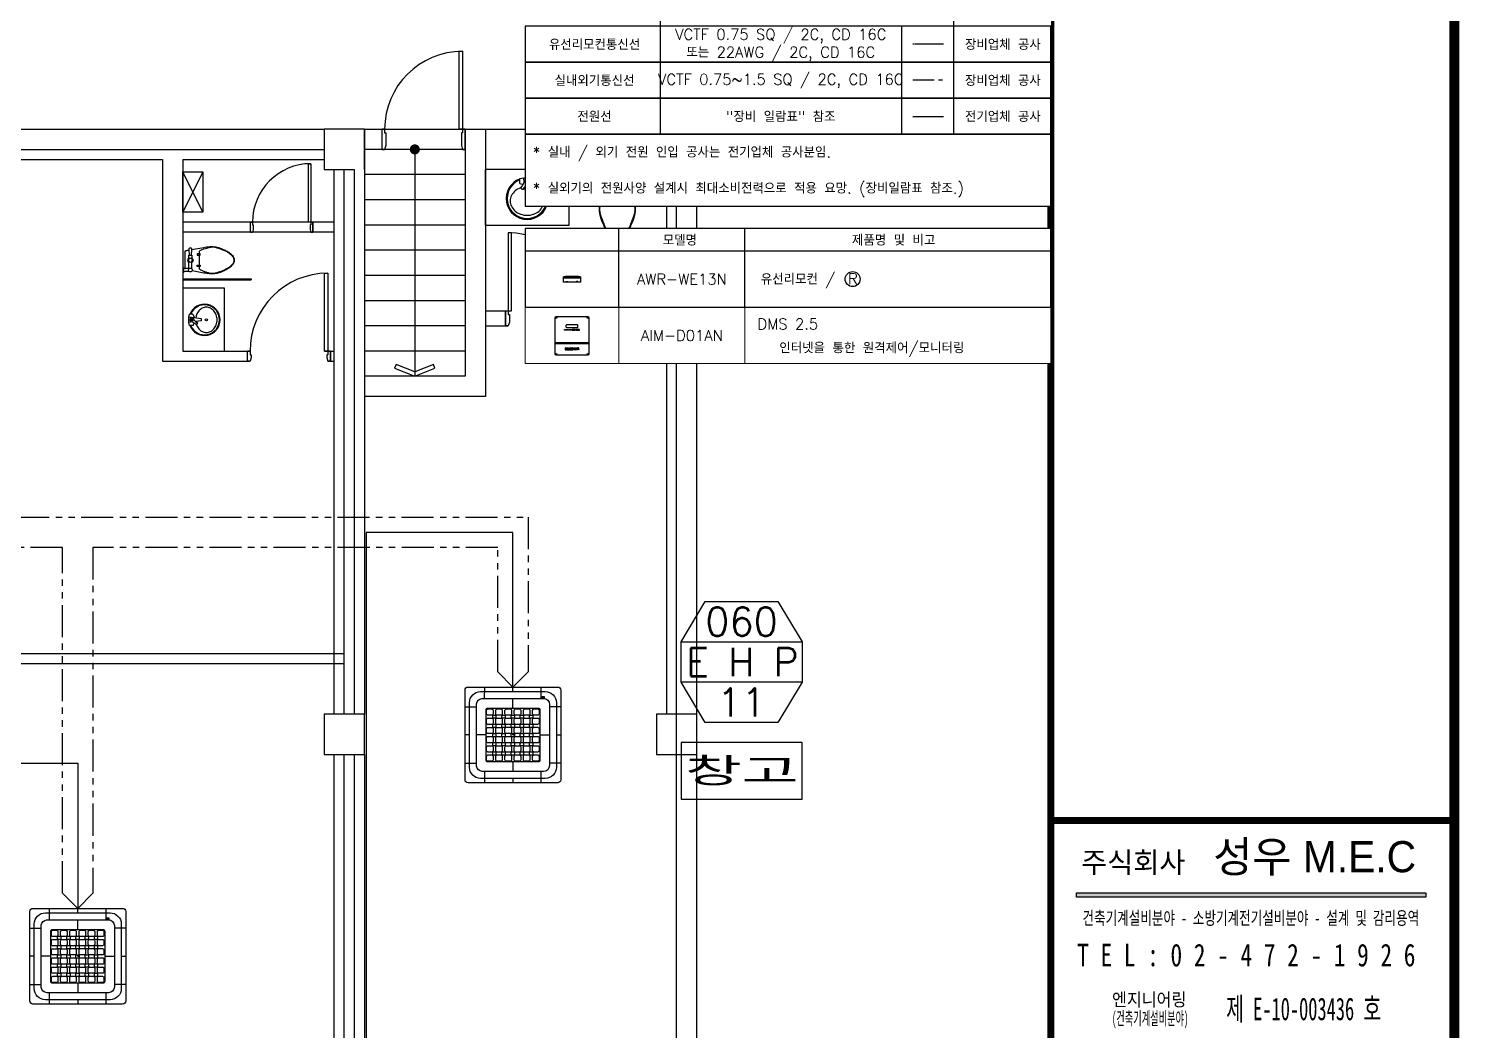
# Model space of a CAD drawing. Header units: millimetres. Extents: x -56261 to 196039, y 9480 to 100001.
# Drawn here: x 96755 to 110939, y 50244 to 60176 of the extents above; entities that cross this region are included whole.
import ezdxf
from ezdxf.enums import TextEntityAlignment as Align
from ezdxf.lldxf.tags import DXFTag

# ---------------------------------------------------------------- set-up
doc = ezdxf.new("R2010")
doc.units = ezdxf.units.MM
doc.set_wipeout_variables(frame=1)
for name, pattern in [('CENTER', [2, 1.25, -0.25, 0.25, -0.25]), ('PHANTOM', [25, 20, -1, 1, -1, 1, -1]), ('PHANTOM2', [31.75, 15.875, -3.175, 3.175, -3.175, 3.175, -3.175])]:
    doc.linetypes.add(name, pattern=pattern)
for name, color, linetype in [('DVM_INDOOR', 7, 'Continuous'), ('DVM_INOUT_MARK', 2, 'Continuous'), ('DVM_INOUT_NAME', 7, 'Continuous'), ('DVM_REPORT', 7, 'Continuous'), ('FORM', 4, 'Continuous'), ('PLAN', 9, 'Continuous'), ('SS-TEXT', 7, 'Continuous'), ('SS-유선리모컨', 171, 'Continuous'), ('SS-전원선', 30, 'CENTER2'), ('SS-제어선', 61, 'PHANTOM'), ('SS-통신선', 181, 'CENTER2')]:
    doc.layers.add(name, color=color, linetype=linetype)
doc.styles.add('DVM_DEFAULT', font='romans.shx', dxfattribs={"bigfont": 'whgtxt.shx'})
doc.styles.add('DVM_REPORT', font='romans.shx', dxfattribs={"bigfont": 'whgtxt.shx'})
doc.styles.add('grc', font='')
doc.styles.add('K', font='HYWULM.TTF')
doc.styles.add('명판', font='')
doc.styles.get('grc').set_extended_font_data('DotumChe')
doc.styles.get('명판').set_extended_font_data('BatangChe')
tags = doc.linetypes.add('CENTER2', pattern=[28.575, 19.05, -3.175, 3.175, -3.175]).pattern_tags.tags
tags[10:11] = [DXFTag(74, 4), DXFTag(75, 0), DXFTag(340, '0'), DXFTag(46, 1.0), DXFTag(50, 0.0), DXFTag(44, 0.0), DXFTag(45, 0.0)]
tags[8:9] = [DXFTag(74, 4), DXFTag(75, 0), DXFTag(340, '0'), DXFTag(46, 1.0), DXFTag(50, 0.0), DXFTag(44, 0.0), DXFTag(45, 0.0)]
tags[6:7] = [DXFTag(74, 4), DXFTag(75, 0), DXFTag(340, '0'), DXFTag(46, 1.0), DXFTag(50, 0.0), DXFTag(44, 0.0), DXFTag(45, 0.0)]
tags[4:5] = [DXFTag(74, 4), DXFTag(75, 0), DXFTag(340, '0'), DXFTag(46, 1.0), DXFTag(50, 0.0), DXFTag(44, 0.0), DXFTag(45, 0.0)]

# ---------------------------------------------------------------- blocks, each defined once
blk = doc.blocks.new('FORM_기계', base_point=(381614, -321275))
blk.add_hatch(color=4).paths.add_polyline_path([(456120, -299264), (456120, -299349), (463052, -299349), (463052, -299264)])
at = {"color": 4}
blk.add_line((456222, -298619), (456222, -298619), dxfattribs=at)
blk.add_lwpolyline([(456120, -299264), (463052, -299264), (463052, -299349), (456120, -299349)], close=True, dxfattribs=at)
at = {"layer": 'FORM', "const_width": 200}
blk.add_lwpolyline([(463614, -319175), (383714, -319175), (383714, -263975), (463614, -263975)], close=True, dxfattribs=at)
at = {"layer": 'FORM', "const_width": 140}
for points in [[(455614, -263975), (455614, -319175)], [(463614, -297828), (455614, -297828)]]:
    blk.add_lwpolyline(points, dxfattribs=at)
at = {"color": 4, "style": 'K'}
for s, height, p in [('주식회사', 412, (457248, -298653)), ('성우 M.E.C', 618, (460845, -298538))]:
    blk.add_text(s, height=height, dxfattribs=at).set_placement(p, align=Align.MIDDLE)
at = {"color": 4, "style": 'grc', "width": 0.7}
blk.add_text('건축기계설비분야 - 소방기계전기설비분야 - 설계 및 감리용역', height=260.93, dxfattribs=at).set_placement((459579, -299758), align=Align.MIDDLE)
at = {"color": 4, "style": '명판'}
for s, height, width, p in [('T E L : 0 2 - 4 7 2 - 1 9 2 6', 447.3, 0.8, (456136, -300495)), ('엔지니어링', 260.9, 0.9, (456827, -301377)), ('(건축기계설비분야)', 260.9, 0.5, (456827, -301750))]:
    blk.add_text(s, height=height, dxfattribs=dict(at, width=width)).set_placement(p, align=Align.MIDDLE_LEFT)
at = {"color": 4, "style": '명판', "width": 0.63}
blk.add_text('제 E-10-003436 호', height=447.3, dxfattribs=at).set_placement((462164, -301563), align=Align.MIDDLE_RIGHT)
blk = doc.blocks.new('x-plan01$0$ARROWX')
at = {"layer": 'PLAN'}
blk.add_lwpolyline([(-0.2, -0.5), (-0.293, -0.463), (-0.108, 0), (-0.293, 0.463), (-0.2, 0.5), (0, 0)], close=True, dxfattribs=at)
blk = doc.blocks.new('2P-T207')
at = {"layer": 'PLAN'}
for p, q in [((150, 20), (110, 20)), ((-65, -50), (-65, -90)), ((-15, -50), (-65, -50)), ((-65, -90), (-15, -90)), ((115, -50), (15, -50)), ((115, -90), (15, -90)), ((110, -55), (110, -1)), ((115, -190), (-115, -190)), ((-85, -160), (-65, -160)), ((-85, -200), (-85, -160)), ((-65, -200), (-85, -200)), ((-65, -160), (-65, -200)), ((85, -160), (65, -160)), ((65, -160), (65, -200)), ((65, -200), (85, -200)), ((85, -200), (85, -160))]:
    blk.add_line(p, q, dxfattribs=at)
for points in [[(95, 30), (100, 20), (110, 20), (110, -1), (106, -1), (98, 0), (87, 0), (0, 0), (-87, 0), (-98, 0), (-106, -1), (-113, -1), (-119, -2), (-123, -3), (-125, -5), (-126, -8), (-127, -11), (-128, -15), (-129, -19), (-130, -25), (-131, -30), (-132, -34), (-133, -39), (-134, -45), (-135, -51), (-136, -56), (-141, -55), (-144, -55), (-147, -55), (-152, -55), (-156, -56), (-160, -58), (-163, -61), (-165, -64), (-166, -67), (-166, -69), (-166, -70), (-166, -71), (-166, -73), (-165, -76), (-163, -79), (-160, -82), (-156, -84), (-152, -85), (-147, -85), (-144, -85), (-141, -84), (-170, -250, 0.022182), (-179, -318, 0.0294), (-180, -370, 0.029565), (-177, -406, 0.035314), (-170, -435, 0.006976), (-166, -447, 0.004694), (-160, -465, 0.019426), (-144, -505, 0.015468), (-120, -555, 0.040875), (-101, -585, 0.036447), (-75, -615, 0.04843), (-50, -635, 0.068612), (-30, -645, 0.037226), (-14, -649, 0.041311), (0, -650, 0.041311), (14, -649, 0.037226), (30, -645, 0.068612), (50, -635, 0.04843), (75, -615, 0.036447), (101, -585, 0.040875), (120, -555, 0.015468), (144, -505, 0.019426), (160, -465, 0.004694), (166, -447, 0.006976), (170, -435, 0.035314), (177, -406, 0.029565), (180, -370, 0.0294), (179, -318, 0.022182), (170, -250), (142, -92, 0.455372), (150, -55), (150, 20), (160, 20), (165, 30)], [(-65, -60), (-136, -56, 1.060552)]]:
    blk.add_lwpolyline(points, format="xyb", dxfattribs=at)
blk.add_lwpolyline([(-141, -84), (-65, -80)], dxfattribs=at)
blk.add_circle((0, -70), 25, dxfattribs=at)
for centre, radius, start, end in [((0, -70), 35, 34.8499, 145.1501), ((0, -70), 35, 214.8499, 325.1501), ((130, -70), 25, 36.8699, 298.9372), ((862, -579), 1064, 161.9714, 164.0546), ((386, -424), 564, 159.444, 161.9714), ((131, -329), 291, 155.9278, 159.444), ((-85, -232), 54.8, 135, 155.9278), ((-115, -202), 12.3, 90, 135), ((115, -193), 3.54, 36.8699, 90), ((-22, -296), 174, 29.5675, 36.8699), ((-283, -444), 475, 26.5651, 29.5675), ((-129, -367), 303, 22.8053, 26.5651), ((-66, -341), 234, 15.9454, 22.8053), ((-417, -441), 599, 11.6565, 15.9454), ((67, -377), 244, 166.4166, 175.6013), ((-65, -367), 111, 175.6013, 189.2401), ((45, -349), 223, 189.2401, 195.9454), ((635, -514), 828, 164.0546, 166.4166), ((520, -213), 717, 195.9454, 199.683), ((-520, -213), 717, 340.317, 344.0546), ((-45, -349), 223, 344.0546, 350.7599), ((-160, -388), 337, 4.3987, 11.6565), ((80, -370), 95.8, 350.7599, 4.3987), ((1628, 183), 1894, 199.683, 201.0375), ((407, -287), 585, 201.0375, 203.4742), ((221, -367), 383, 203.4742, 208.6105), ((115, -425), 262, 208.6105, 214.8227), ((-167, -394), 323, 325.9688, 331.3895), ((-200, -377), 359, 331.3895, 336.5258), ((-407, -287), 585, 336.5258, 338.9625), ((-1628, 183), 1894, 338.9625, 340.317), ((41, -477), 171, 214.8227, 220.6013), ((274, -277), 478, 220.6013, 224.0582), ((72, -472), 198, 224.0582, 230.1944), ((37, -515), 142, 230.1944, 237.425), ((-11, -590), 53.8, 237.425, 255.9638), ((2, -539), 105, 255.9638, 269.1779), ((1, -545), 99.7, 269.1779, 279.4623), ((10, -594), 50.4, 279.4623, 293.9447), ((-7, -557), 90.8, 293.9447, 306.8699), ((-68, -475), 193, 306.8699, 315.7258), ((-261, -288), 462, 315.7258, 319.3987), ((-20, -494), 144, 319.3987, 325.9688)]:
    blk.add_arc(centre, radius, start, end, dxfattribs=at)
blk = doc.blocks.new('CD-plan$0$세면기')
at = {"layer": 'PLAN'}
for p, q in [((9807177, -1170315), (9807155, -1170498)), ((9807207, -1170315), (9807177, -1170315)), ((9807207, -1170315), (9807218, -1170399)), ((9807110, -1170438), (9807165, -1170417)), ((9807110, -1170438), (9807110, -1170488)), ((9807191, -1170424), (9807225, -1170392)), ((9807223, -1170448), (9807245, -1170408)), ((9807223, -1170447), (9807230, -1170498)), ((9807225, -1170392), (9807243, -1170369)), ((9807232, -1170378), (9807238, -1170370)), ((9807274, -1170435), (9807237, -1170422)), ((9807262, -1170383), (9807245, -1170370)), ((9807246, -1170408), (9807264, -1170385)), ((9807257, -1170398), (9807263, -1170390)), ((9807274, -1170435), (9807274, -1170488)), ((9807155, -1170498), (9807110, -1170488)), ((9807230, -1170498), (9807155, -1170498)), ((9807274, -1170488), (9807230, -1170498))]:
    blk.add_line(p, q, dxfattribs=at)
for centre, radius in [((9807192, -1170242), 15), ((9807192, -1170455), 20), ((9807192, -1170455), 8)]:
    blk.add_circle(centre, radius, dxfattribs=at)
for centre, radius, start, end in [((9807192, -1170269), 230, 290.9598, 249.0402), ((9807192, -1170269), 220, 291.9609, 248.0391), ((9807166, -1170254), 162, 130.3466, 154.0053), ((9807182, -1170273), 187, 109.3849, 130.3466), ((9807192, -1170302), 218, 90, 109.3849), ((9807192, -1170302), 218, 70.6151, 90), ((9807203, -1170273), 187, 49.6534, 70.6151), ((9807219, -1170254), 162, 25.9947, 49.6534), ((9807141, -1170242), 135, 154.0053, 180), ((9807141, -1170242), 135, 180, 205.9947), ((9807166, -1170230), 162, 205.9947, 229.6534), ((9807219, -1170230), 162, 310.3466, 334.0053), ((9807243, -1170242), 135, 0, 25.9947), ((9807243, -1170242), 135, 334.0053, 0), ((9807182, -1170211), 187, 229.6534, 250.6151), ((9807192, -1170181), 218, 250.6151, 263.3692), ((9807192, -1170455), 30, 96.8691, 7.1181), ((9807188, -1170420), 5, 276.8691, 313.6346), ((9807227, -1170451), 5, 150.3527, 187.1181), ((9807221, -1170389), 5, 313.6346, 321.9936), ((9807236, -1170381), 5, 141.9936, 208.4155), ((9807242, -1170374), 5, 51.9936, 141.9936), ((9807250, -1170411), 5, 141.9936, 150.3527), ((9807253, -1170395), 5, 255.5718, 321.9936), ((9807259, -1170387), 5, 321.9936, 51.9936), ((9807203, -1170211), 187, 289.3849, 310.3466)]:
    blk.add_arc(centre, radius, start, end, dxfattribs=at)
blk = doc.blocks.new('ID_C_G4_T')
at = {"layer": 'DVM_INDOOR', "color": 0}
for p, q in [((-280, 475), (-280, 363)), ((0, 431), (0, 475)), ((280, 475), (280, 362)), ((0, 268), (0, 362)), ((-475, 280), (-362, 280)), ((475, 280), (362, 280)), ((-267, 0), (-363, 0)), ((-431, 0), (-473, 0)), ((267, 0), (362, 0)), ((431, 0), (475, 0)), ((-475, -280), (-362, -280)), ((0, -267), (0, -362)), ((475, -280), (362, -280)), ((-280, -362), (-280, -475)), ((281, -362), (280, -475)), ((0, -431), (0, -475))]:
    blk.add_line(p, q, dxfattribs=at)
for points in [[(-445, 475), (445, 475, -0.414214), (475, 445), (475, -445, -0.414214), (445, -475), (-445, -475, -0.414214), (-475, -445), (-475, 445, -0.414214)], [(-321, 431), (321, 431, -0.414214), (431, 321), (431, -321, -0.414214), (321, -431), (-321, -431, -0.414214), (-431, -321), (-431, 321, -0.414214)], [(-304, 363), (304, 362, -0.356312), (362, 308), (362, -310, -0.324549), (309, -362), (-304, -362, -0.384731), (-363, -304), (-363, 304, -0.377296)], [(-267, 249, -0.414214), (-249, 267), (249, 267, -0.414214), (267, 249), (267, -249, -0.414214), (249, -267), (-249, -267, -0.414214), (-267, -249)], [(-259, 247, -0.414214), (-246, 260), (-208, 260, -0.414214), (-195, 247), (-195, 211, -0.414214), (-208, 198), (-246, 198, -0.414214), (-259, 211)], [(-259, 156, -0.414214), (-246, 169), (-208, 169, -0.414214), (-195, 156), (-195, 119, -0.414214), (-208, 107), (-246, 107, -0.414214), (-259, 119)], [(-197, 194, -0.414214), (-191, 200), (-170, 200, -0.414214), (-165, 194), (-165, 173, -0.414214), (-170, 167), (-191, 167, -0.414214), (-197, 173)], [(-168, 247, -0.414214), (-155, 260), (-117, 260, -0.414214), (-104, 247), (-104, 211, -0.414214), (-117, 198), (-155, 198, -0.414214), (-168, 211)], [(-168, 156, -0.414214), (-155, 169), (-117, 169, -0.414214), (-104, 156), (-104, 119, -0.414214), (-117, 107), (-155, 107, -0.414214), (-168, 119)], [(-106, 194, -0.414214), (-100, 200), (-79, 200, -0.414214), (-73, 194), (-73, 173, -0.414214), (-79, 167), (-100, 167, -0.414214), (-106, 173)], [(-77, 248, -0.414214), (-64, 260), (-25, 260, -0.414214), (-13, 248), (-13, 211, -0.414214), (-25, 198), (-64, 198, -0.414214), (-77, 211)], [(-77, 156, -0.414214), (-64, 169), (-25, 169, -0.414214), (-13, 156), (-13, 120, -0.414214), (-25, 107), (-64, 107, -0.414214), (-77, 120)], [(-15, 194, -0.414214), (-9, 200), (12, 200, -0.414214), (18, 194), (18, 173, -0.414214), (12, 167), (-9, 167, -0.414214), (-15, 173)], [(15, 248, -0.414214), (27, 260), (66, 260, -0.414214), (79, 248), (79, 211, -0.414214), (66, 198), (27, 198, -0.414214), (15, 211)], [(15, 156, -0.414214), (27, 169), (66, 169, -0.414214), (79, 156), (79, 120, -0.414214), (66, 107), (27, 107, -0.414214), (15, 120)], [(77, 194, -0.414214), (82, 200), (103, 200, -0.414214), (109, 194), (109, 173, -0.414214), (103, 167), (82, 167, -0.414214), (77, 173)], [(106, 248, -0.414214), (119, 261), (157, 261, -0.414214), (170, 248), (170, 211, -0.414214), (157, 198), (119, 198, -0.414214), (106, 211)], [(106, 157, -0.414214), (119, 169), (157, 169, -0.414214), (170, 157), (170, 120, -0.414214), (157, 107), (119, 107, -0.414214), (106, 120)], [(168, 194, -0.414214), (174, 200), (195, 200, -0.414214), (200, 194), (200, 173, -0.414214), (195, 167), (174, 167, -0.414214), (168, 173)], [(197, 248, -0.414214), (210, 261), (248, 261, -0.414214), (261, 248), (261, 211, -0.414214), (248, 198), (210, 198, -0.414214), (197, 211)], [(197, 157, -0.414214), (210, 169), (248, 169, -0.414214), (261, 157), (261, 120, -0.414214), (248, 107), (210, 107, -0.414214), (197, 120)], [(-259, 65, -0.414214), (-246, 78), (-208, 78, -0.414214), (-195, 65), (-195, 28, -0.414214), (-208, 15), (-246, 15, -0.414214), (-259, 28)], [(-197, 103, -0.414214), (-191, 108), (-170, 108, -0.414214), (-165, 103), (-165, 82, -0.414214), (-170, 76), (-191, 76, -0.414214), (-197, 82)], [(-197, 11, -0.414214), (-191, 17), (-170, 17, -0.414214), (-165, 11), (-165, -10, -0.414214), (-170, -15), (-191, -15, -0.414214), (-197, -10)], [(-168, 65, -0.414214), (-155, 78), (-117, 78, -0.414214), (-104, 65), (-104, 28, -0.414214), (-117, 15), (-155, 15, -0.414214), (-168, 28)], [(-106, 103, -0.414214), (-100, 108), (-79, 108, -0.414214), (-73, 103), (-73, 82, -0.414214), (-79, 76), (-100, 76, -0.414214), (-106, 82)], [(-106, 11, -0.414214), (-100, 17), (-79, 17, -0.414214), (-73, 11), (-73, -10, -0.414214), (-79, -15), (-100, -15, -0.414214), (-106, -10)], [(-77, 65, -0.414214), (-64, 78), (-25, 78, -0.414214), (-13, 65), (-13, 28, -0.414214), (-25, 15), (-64, 15, -0.414214), (-77, 28)], [(-15, 103, -0.414214), (-9, 108), (12, 108, -0.414214), (18, 103), (18, 82, -0.414214), (12, 76), (-9, 76, -0.414214), (-15, 82)], [(-15, 11, -0.414214), (-9, 17), (12, 17, -0.414214), (18, 11), (18, -10, -0.414214), (12, -15), (-9, -15, -0.414214), (-15, -10)], [(15, 65, -0.414214), (27, 78), (66, 78, -0.414214), (79, 65), (79, 28, -0.414214), (66, 15), (27, 15, -0.414214), (15, 28)], [(77, 103, -0.414214), (82, 108), (103, 108, -0.414214), (109, 103), (109, 82, -0.414214), (103, 76), (82, 76, -0.414214), (77, 82)], [(77, 11, -0.414214), (82, 17), (103, 17, -0.414214), (109, 11), (109, -10, -0.414214), (103, -15), (82, -15, -0.414214), (77, -10)], [(106, 65, -0.414214), (119, 78), (157, 78, -0.414214), (170, 65), (170, 28, -0.414214), (157, 16), (119, 16, -0.414214), (106, 28)], [(168, 103, -0.414214), (174, 108), (195, 108, -0.414214), (200, 103), (200, 82, -0.414214), (195, 76), (174, 76, -0.414214), (168, 82)], [(168, 11, -0.414214), (174, 17), (195, 17, -0.414214), (200, 11), (200, -10, -0.414214), (195, -15), (174, -15, -0.414214), (168, -10)], [(197, 65, -0.414214), (210, 78), (248, 78, -0.414214), (261, 65), (261, 28, -0.414214), (248, 16), (210, 16, -0.414214), (197, 28)], [(-259, -26, -0.414214), (-246, -13), (-208, -13, -0.414214), (-195, -26), (-195, -63, -0.414214), (-208, -76), (-246, -76, -0.414214), (-259, -63)], [(-259, -117, -0.414214), (-246, -105), (-208, -105, -0.414214), (-195, -117), (-195, -154, -0.414214), (-208, -167), (-246, -167, -0.414214), (-259, -154)], [(-197, -80, -0.414214), (-191, -74), (-170, -74, -0.414214), (-165, -80), (-165, -101, -0.414214), (-170, -107), (-191, -107, -0.414214), (-197, -101)], [(-168, -26, -0.414214), (-155, -13), (-117, -13, -0.414214), (-104, -26), (-104, -63, -0.414214), (-117, -76), (-155, -76, -0.414214), (-168, -63)], [(-168, -117, -0.414214), (-155, -105), (-117, -105, -0.414214), (-104, -117), (-104, -154, -0.414214), (-117, -167), (-155, -167, -0.414214), (-168, -154)], [(-106, -80, -0.414214), (-100, -74), (-79, -74, -0.414214), (-73, -80), (-73, -101, -0.414214), (-79, -106), (-100, -106, -0.414214), (-106, -101)], [(-77, -26, -0.414214), (-64, -13), (-25, -13, -0.414214), (-13, -26), (-13, -63, -0.414214), (-25, -76), (-64, -76, -0.414214), (-77, -63)], [(-77, -117, -0.414214), (-64, -105), (-25, -105, -0.414214), (-13, -117), (-13, -154, -0.414214), (-25, -167), (-64, -167, -0.414214), (-77, -154)], [(-15, -80, -0.414214), (-9, -74), (12, -74, -0.414214), (18, -80), (18, -101, -0.414214), (12, -107), (-9, -107, -0.414214), (-15, -101)], [(15, -26, -0.414214), (27, -13), (66, -13, -0.414214), (79, -26), (79, -63, -0.414214), (66, -76), (27, -76, -0.414214), (15, -63)], [(15, -117, -0.414214), (27, -105), (66, -105, -0.414214), (79, -117), (79, -154, -0.414214), (66, -167), (27, -167, -0.414214), (15, -154)], [(77, -80, -0.414214), (82, -74), (103, -74, -0.414214), (109, -80), (109, -101, -0.414214), (103, -107), (82, -107, -0.414214), (77, -101)], [(106, -26, -0.414214), (119, -13), (157, -13, -0.414214), (170, -26), (170, -63, -0.414214), (157, -75), (119, -75, -0.414214), (106, -63)], [(106, -117, -0.414214), (119, -104), (157, -104, -0.414214), (170, -117), (170, -154, -0.414214), (157, -167), (119, -167, -0.414214), (106, -154)], [(168, -80, -0.414214), (174, -74), (195, -74, -0.414214), (200, -80), (200, -101, -0.414214), (195, -106), (174, -106, -0.414214), (168, -101)], [(197, -26, -0.414214), (210, -13), (248, -13, -0.414214), (261, -26), (261, -63, -0.414214), (248, -75), (210, -75, -0.414214), (197, -63)], [(197, -117, -0.414214), (210, -104), (248, -104, -0.414214), (261, -117), (261, -154, -0.414214), (248, -167), (210, -167, -0.414214), (197, -154)], [(-259, -208, -0.414214), (-246, -196), (-208, -196, -0.414214), (-195, -208), (-195, -245, -0.414214), (-208, -258), (-246, -258, -0.414214), (-259, -245)], [(-197, -171, -0.414214), (-191, -165), (-170, -165, -0.414214), (-165, -171), (-165, -192, -0.414214), (-170, -198), (-191, -198, -0.414214), (-197, -192)], [(-168, -208, -0.414214), (-155, -196), (-117, -196, -0.414214), (-104, -208), (-104, -245, -0.414214), (-117, -258), (-155, -258, -0.414214), (-168, -245)], [(-106, -171, -0.414214), (-100, -165), (-79, -165, -0.414214), (-73, -171), (-73, -192, -0.414214), (-79, -198), (-100, -198, -0.414214), (-106, -192)], [(-77, -208, -0.414214), (-64, -196), (-25, -196, -0.414214), (-13, -208), (-13, -245, -0.414214), (-25, -258), (-64, -258, -0.414214), (-77, -245)], [(-15, -171, -0.414214), (-9, -165), (12, -165, -0.414214), (18, -171), (18, -192, -0.414214), (12, -198), (-9, -198, -0.414214), (-15, -192)], [(15, -208, -0.414214), (27, -196), (66, -196, -0.414214), (79, -208), (79, -245, -0.414214), (66, -258), (27, -258, -0.414214), (15, -245)], [(77, -171, -0.414214), (82, -165), (103, -165, -0.414214), (109, -171), (109, -192, -0.414214), (103, -198), (82, -198, -0.414214), (77, -192)], [(106, -208, -0.414214), (119, -195), (157, -195, -0.414214), (170, -208), (170, -245, -0.414214), (157, -258), (119, -258, -0.414214), (106, -245)], [(168, -171, -0.414214), (174, -165), (195, -165, -0.414214), (200, -171), (200, -192, -0.414214), (195, -198), (174, -198, -0.414214), (168, -192)], [(197, -208, -0.414214), (210, -195), (248, -195, -0.414214), (261, -208), (261, -245, -0.414214), (248, -258), (210, -258, -0.414214), (197, -245)], [(-308, -366, -0.414214), (-307, -365), (-289, -365, -0.414214), (-288, -366), (-288, -380, -0.414214), (-289, -381), (-307, -381, -0.414214), (-308, -380)]]:
    blk.add_lwpolyline(points, format="xyb", close=True, dxfattribs=at)
at = {"layer": 'DVM_INDOOR', "color": 252}
for points in [[(0, 0), (-15, 0)], [(0, 0), (0, -15)]]:
    blk.add_lwpolyline(points, dxfattribs=at)
blk = doc.blocks.new('INOUT_MARK')
at = {"layer": 'DVM_INOUT_MARK', "color": 0}
for p, q in [((-600, 1560), (600, 1560)), ((600, 1160), (-600, 1160))]:
    blk.add_line(p, q, dxfattribs=at)
blk.add_lwpolyline([(-360, 1960), (360, 1960), (600, 1560), (600, 1160), (360, 760), (-360, 760), (-600, 1160), (-600, 1560), (-360, 1960)], dxfattribs=at)
at = {"layer": 'DVM_INOUT_NAME'}
blk.add_lwpolyline([(-600, 0), (600, 0), (600, 560), (-600, 560)], close=True, dxfattribs=at)
at = {"layer": 'DVM_INOUT_MARK', "color": 0, "style": 'DVM_DEFAULT'}
for tag, p in [('CAP', (0, 1760)), ('NO', (0, 960))]:
    blk.add_attdef(tag, text='', height=280, dxfattribs=at).set_placement(p, align=Align.MIDDLE_CENTER)
for tag, width, p, p2 in [('MNAME', 0.53094, (-549, 1220), (563, 1220)), ('QTY', 0.517418, (710, 1220), (1089, 1220))]:
    blk.add_attdef(tag, text='', height=280, dxfattribs=dict(at, width=width)).set_placement(p, p2, align=Align.FIT)
at = {"layer": 'DVM_INOUT_NAME', "style": 'DVM_DEFAULT', "width": 1.097081}
blk.add_attdef('INAME', text='', height=280, dxfattribs=at).set_placement((-562, 134), (564, 134), align=Align.FIT)
blk = doc.blocks.new('유선리모컨-윗면도')
at = {"layer": 'SS-유선리모컨'}
for p, q in [((-152, 0), (-152, -92)), ((152, 0), (-152, 0)), ((-103, 0), (-103, -8)), ((-76, 0), (-76, -8)), ((76, 0), (76, -8)), ((103, 0), (103, -8)), ((152, 0), (152, -92)), ((152, -70), (-152, -70)), ((-116, -82), (-152, -82)), ((-144, -92), (-144, -82)), ((-116, -92), (-144, -92)), ((-97, -90), (-123, -90)), ((-116, -82), (-116, -95)), ((0, -85), (-116, -85)), ((-116, -87), (-105, -87)), ((-116, -93), (-105, -93)), ((116, -95), (-116, -95)), ((-105, -87), (-105, -93)), ((-105, -88), (-105, -93)), ((-101, -9), (-89, -9)), ((-89, -9), (-77, -9)), ((0, -85), (116, -85)), ((89, -9), (77, -9)), ((101, -9), (89, -9)), ((97, -90), (123, -90)), ((105, -87), (105, -93)), ((116, -87), (105, -87)), ((116, -93), (105, -93)), ((116, -82), (152, -82)), ((116, -82), (116, -95)), ((116, -92), (144, -92)), ((144, -92), (144, -82))]:
    blk.add_line(p, q, dxfattribs=at)
for centre, radius, start, end in [((-148, -92), 3, 180, 239.7113), ((-132, -64), 36, 239.7113, 262.5886), ((0, 1996), 2096, 266.2731, 270), ((0, 1996), 2100, 266.2731, 270), ((-101, -8), 1.5, 180, 270), ((-77, -8), 1.5, 270, 0), ((0, 1996), 2096, 270, 273.7269), ((0, 1996), 2100, 270, 273.7269), ((77, -8), 1.5, 180, 270), ((101, -8), 1.5, 270, 0), ((132, -64), 36, 277.4114, 300.2887), ((148, -92), 3, 300.2887, 0)]:
    blk.add_arc(centre, radius, start, end, dxfattribs=at)
blk = doc.blocks.new('A$C208730F6')
at = {"layer": 'SS-TEXT', "color": 5, "linetype": 'Continuous'}
for p, q in [((472, 296), (498, 296)), ((472, 296), (472, 285)), ((473, 335), (473, 327)), ((485, 310), (510, 295)), ((498, 296), (498, 289)), ((530, 309), (502, 324)), ((514, 331), (514, 323)), ((514, 323), (538, 323)), ((538, 335), (538, 323)), ((540, 293), (540, 285)), ((575, 358), (558, 262)), ((558, 262), (585, 262)), ((575, 358), (617, 358)), ((594, 335), (585, 262)), ((594, 335), (597, 335)), ((597, 335), (606, 262)), ((606, 262), (633, 262)), ((617, 358), (633, 262)), ((650, 358), (692, 358)), ((650, 358), (650, 262)), ((650, 262), (675, 262)), ((675, 333), (677, 333)), ((675, 333), (675, 262)), ((689, 262), (677, 333)), ((689, 262), (715, 262)), ((701, 306), (692, 358)), ((701, 306), (703, 306)), ((712, 358), (703, 306)), ((712, 358), (754, 358)), ((715, 262), (727, 333)), ((727, 333), (729, 333)), ((729, 333), (729, 262)), ((729, 262), (754, 262)), ((754, 358), (754, 262)), ((774, 296), (801, 296)), ((774, 296), (774, 285)), ((776, 335), (776, 327)), ((787, 310), (812, 295)), ((801, 296), (801, 289)), ((832, 309), (805, 324)), ((816, 331), (816, 323)), ((816, 323), (841, 323)), ((841, 335), (841, 323)), ((843, 293), (843, 285)), ((865, 358), (892, 358)), ((865, 358), (865, 289)), ((892, 358), (892, 289)), ((907, 358), (934, 358)), ((907, 358), (907, 289)), ((934, 358), (934, 289)), ((958, 358), (990, 358)), ((958, 358), (958, 262)), ((958, 262), (982, 262)), ((982, 321), (983, 321)), ((982, 321), (982, 262)), ((1006, 262), (983, 321)), ((990, 358), (1013, 298)), ((1038, 262), (1006, 262)), ((1013, 298), (1014, 298)), ((1014, 358), (1038, 358)), ((1014, 358), (1014, 298)), ((1038, 358), (1038, 262)), ((1061, 332), (1061, 288)), ((1087, 332), (1087, 288)), ((1093, 312), (1126, 312)), ((1093, 312), (1093, 298)), ((1093, 298), (1100, 298)), ((1100, 332), (1100, 325)), ((1100, 325), (1126, 325)), ((1100, 298), (1100, 288)), ((1126, 332), (1126, 325)), ((1126, 312), (1126, 288))]:
    blk.add_line(p, q, dxfattribs=at)
at = {"layer": 'SS-TEXT', "color": 5}
blk.add_line((1094, 262), (1093, 262), dxfattribs=at)
at = {"layer": 'SS-TEXT'}
for points in [[(70, 1845), (1529, 1845, -0.414214), (1599, 1775), (1599, 70, -0.414214), (1529, 0), (70, 0, -0.414214), (0, 70), (0, 1775, -0.414214)], [(560, 1459), (1038, 1459, -0.414214), (1068, 1429), (1068, 1336, -0.414214), (1038, 1306), (560, 1306, -0.414214), (530, 1336), (530, 1429, -0.414214)], [(586, 1190), (449, 1190, -0.414214), (439, 1200), (439, 1222, -0.414214), (449, 1232), (586, 1232, -0.414214), (596, 1222), (596, 1200, -0.414214)], [(774, 1190), (637, 1190, -0.414214), (627, 1200), (627, 1222, -0.414214), (637, 1232), (774, 1232, -0.414214), (784, 1222), (784, 1200, -0.414214)], [(825, 1190), (962, 1190, 0.414214), (972, 1200), (972, 1222, 0.414214), (962, 1232), (825, 1232, 0.414214), (815, 1222), (815, 1200, 0.414214)], [(1013, 1190), (1150, 1190, 0.414214), (1160, 1200), (1160, 1222, 0.414214), (1150, 1232), (1013, 1232, 0.414214), (1003, 1222), (1003, 1200, 0.414214)]]:
    blk.add_lwpolyline(points, format="xyb", close=True, dxfattribs=at)
for points in [[(40, 1790), (69, 1790)], [(55, 1776), (55, 1805)], [(1559, 1790), (1529, 1790)], [(1544, 1776), (1544, 1805)], [(0, 613), (1599, 613)], [(0, 563), (1599, 563)], [(40, 55), (69, 55)], [(55, 69), (55, 40)], [(1559, 55), (1529, 55)], [(1544, 69), (1544, 40)]]:
    blk.add_lwpolyline(points, dxfattribs=at)
for centre, radius in [((55, 1790), 29.7), ((55, 1790), 19.7), ((1544, 1790), 29.7), ((1544, 1790), 19.7), ((55, 55), 29.7), ((55, 55), 19.7), ((1544, 55), 29.7), ((1544, 55), 19.7)]:
    blk.add_circle(centre, radius, dxfattribs=at)
at = {"layer": 'SS-TEXT', "color": 5, "linetype": 'Continuous'}
for centre, radius, start, end in [((506, 331), 7.65, 0, 241.4517), ((506, 289), 7.65, 180, 60.3802), ((808, 331), 7.65, 0, 241.4517), ((808, 289), 7.65, 180, 60.3802), ((899, 289), 7.65, 180, 0), ((1093, 332), 6.69, 0, 180), ((1093, 288), 6.69, 180, 0)]:
    blk.add_arc(centre, radius, start, end, dxfattribs=at)
for centre, major_axis, ratio, start_param, end_param in [((506, 285), (34.4, 0), 0.666667, 3.141593, 6.283185), ((506, 327), (32.5, 0), 0.705882, 3.141593, 3.999165), ((506, 335), (32.5, 0), 0.705882, 0, 1.669355), ((506, 293), (-34.4, 0), 0.666667, 3.141593, 3.953944), ((808, 285), (34.4, 0), 0.666667, 3.141593, 6.283185), ((808, 335), (-32.5, 0), 0.705882, 3.141593, 6.283185), ((808, 327), (32.5, 0), 0.705882, 3.141593, 3.999165), ((808, 293), (-34.4, 0), 0.666667, 3.141593, 3.953944), ((899, 289), (34.4, 0), 0.777778, 3.141593, 6.283185), ((1093, 332), (-32.5, 0), 0.794118, 3.141593, 6.283185), ((1093, 288), (32.5, 0), 0.794118, 3.141593, 4.694878), ((1093, 288), (-32.5, 0), 0.794118, 2.381629, 3.141593)]:
    blk.add_ellipse(centre, major_axis=major_axis, ratio=ratio, start_param=start_param, end_param=end_param, dxfattribs=at)
at = {"layer": 'SS-TEXT', "color": 5, "linetype": 'Continuous', "extrusion": (0, 0, -1)}
for centre, ratio, start_param, end_param in [((506, 335), 0.705882, 0, 1.669355), ((1093, 288), 0.794118, 3.141593, 4.694878)]:
    blk.add_ellipse(centre, major_axis=(-32.5, 0), ratio=ratio, start_param=start_param, end_param=end_param, dxfattribs=at)
blk = doc.blocks.new('A$Cd3c4cba3')
at = {"linetype": 'Continuous'}
blk.add_wipeout([(0, -466), (0, -7216), (11816, -7216), (11816, -466)], dxfattribs=at).dxf.layer = 'SS-TEXT'
blk.add_wipeout([(0, -7716), (0, -10756), (11816, -10756), (11816, -7716)]).dxf.layer = 'SS-TEXT'
at = {"layer": 'SS-TEXT'}
for p, q in [((3033, -1276), (3033, -5596)), ((9626, -1276), (9626, -5596)), ((9626, -1276), (9626, -5596)), ((8456, -3166), (8456, -5596)), ((0, -5596), (11816, -5596))]:
    blk.add_line(p, q, dxfattribs=at)
at = {"layer": 'SS-TEXT', "linetype": 'Continuous'}
for p, q in [((2104, -9489), (2104, -7716)), ((4939, -9489), (4939, -7716)), ((0, -8222), (11816, -8222))]:
    blk.add_line(p, q, dxfattribs=at)
at = {"layer": 'SS-TEXT', "ltscale": 12}
blk.add_line((0, -9489), (11816, -9489), dxfattribs=at)
at = {"layer": 'SS-TEXT', "lineweight": 9}
for p, q in [((2104, -10756), (2104, -9489)), ((4939, -10756), (4939, -9489))]:
    blk.add_line(p, q, dxfattribs=at)
at = {"layer": 'SS-TEXT'}
for points in [[(11816, -3166), (0, -3166), (0, -3976), (11816, -3976)], [(11816, -3976), (0, -3976), (0, -4786), (11816, -4786)], [(11816, -4786), (0, -4786), (0, -5596), (11816, -5596)], [(11816, -5596), (0, -5596), (0, -7216), (11816, -7216)], [(11816, -5596), (0, -5596), (0, -5596), (11816, -5596)]]:
    blk.add_lwpolyline(points, close=True, dxfattribs=at)
at = {"layer": 'SS-TEXT', "linetype": 'Continuous'}
blk.add_lwpolyline([(11816, -7716), (0, -7716), (0, -9489), (11816, -9489)], close=True, dxfattribs=at)
at = {"layer": 'SS-TEXT', "lineweight": 9}
for points in [[(0, -9489), (0, -10756), (11816, -10756), (11816, -9489)], [(11816, -9489), (0, -9489), (0, -10756), (11816, -10756), (11816, -9489)]]:
    blk.add_lwpolyline(points, dxfattribs=at)
at = {"layer": 'SS-TEXT', "linetype": 'Continuous'}
blk.add_circle((7360, -8856), 168, dxfattribs=at)
at = {"layer": 'SS-유선리모컨', "linetype": 'CENTER', "ltscale": 30}
blk.add_line((8717, -3563), (9400, -3563), dxfattribs=at)
at = {"layer": 'SS-전원선', "ltscale": 30}
blk.add_line((8717, -5199), (9400, -5199), dxfattribs=at)
at = {"layer": 'SS-제어선', "linetype": 'PHANTOM2', "ltscale": 30}
blk.add_line((8717, -4378), (9400, -4378), dxfattribs=at)
at = {"layer": 'SS-TEXT', "xscale": 0.4734249370960417, "yscale": 0.4734249370960417, "zscale": 0.4734249370960417}
blk.add_blockref('A$C208730F6', (673, -10569), dxfattribs=at)
at = {"layer": 'SS-유선리모컨', "xscale": -1.280482179733181, "yscale": 1.280482179733181, "zscale": 1.280482180734916, "rotation": 180}
blk.add_blockref('유선리모컨-윗면도', (1052, -8922), dxfattribs=at)
at = {"layer": 'SS-TEXT', "style": 'DVM_REPORT'}
for s, height, p in [('VCTF 0.75 SQ / 2C, CD 16C', 242.42, (5745, -3371)), ('유선리모컨통신선', 242.4, (1558, -3571)), ('장비업체 공사', 242.4, (10738, -3571)), ('또는 22AWG / 2C, CD 16C', 242.42, (5745, -3771)), ('실내외기통신선', 242.4, (1558, -4381)), ('VCTF 0.75~1.5 SQ / 2C, CD 16C', 242.42, (5745, -4381)), ('장비업체 공사', 242.4, (10738, -4381)), ('전원선', 242.4, (1558, -5191)), ('"장비 일람표" 참조', 242.42, (5745, -5191)), ('전기업체 공사', 242.4, (10738, -5191))]:
    blk.add_text(s, height=height, dxfattribs=at).set_placement(p, align=Align.MIDDLE)
for s, p in [('* 실내 / 외기 전원 인입 공사는 전기업체 공사분임.', (173, -6001)), ('* 실외기의 전원사양 설계시 최대소비전력으로 적용 요망. (장비일람표 참조.)', (173, -6811))]:
    blk.add_text(s, height=242.42, dxfattribs=at).set_placement(p, align=Align.MIDDLE_LEFT)
at = {"layer": 'SS-TEXT', "linetype": 'Continuous', "style": 'DVM_DEFAULT'}
for s, p in [('모델명', (3091, -8102)), ('제품명 및 비고', (7345, -8102))]:
    blk.add_text(s, height=243, dxfattribs=at).set_placement(p)
for s, p in [('AWR-WE13N', (3521, -8856)), ('유선리모컨 /', (6135, -8856)), ('DMS 2.5', (5903, -9865)), ('AIM-D01AN', (3521, -10123)), ('인터넷을 통한 원격제어/모니터링', (7792, -10401))]:
    blk.add_text(s, height=243, dxfattribs=at).set_placement(p, align=Align.MIDDLE_CENTER)
blk.add_text('R', height=243, dxfattribs=at).set_placement((7368, -8972), align=Align.CENTER)

msp = doc.modelspace()

# ---------------------------------------------------------------- linework, layer by layer
at = {"layer": 'PLAN'}
for p, q in [((95983.4, 59178.8), (99683.4, 59178.8)), ((100083.4, 59178.8), (100083.4, 53378.8)), ((100083.4, 59178.8), (102978.8, 59178.8)), ((100284.7, 59178.8), (100258.4, 59178.8)), ((101083.4, 59178.8), (101023.4, 59178.8)), ((101083.4, 59178.8), (101083.4, 56728.8)), ((101083.4, 59178.8), (101083.4, 58978.8)), ((101283.4, 59178.8), (101283.4, 56528.8)), ((103378.8, 47978.8), (103378.8, 59178.8)), ((95983.4, 58978.8), (99683.4, 58978.8)), ((95983.4, 58878.8), (98083.4, 58878.8)), ((98083.4, 58878.8), (98083.4, 56878.8)), ((98283.4, 58878.8), (99683.4, 58878.8)), ((98283.4, 58878.8), (98283.4, 56978.8)), ((101083.4, 58978.8), (100083.4, 58978.8)), ((100258.4, 58978.8), (100284.7, 58978.8)), ((101057.2, 58978.8), (101083.4, 58978.8)), ((101057.2, 58978.8), (101083.4, 58978.8)), ((101083.4, 58978.8), (101057.2, 58978.8)), ((102878.8, 58678.8), (102878.8, 58978.8)), ((102978.8, 58978.8), (102878.8, 58978.8)), ((98483.4, 58756.7), (98283.4, 58356.7)), ((98483.4, 58356.7), (98283.4, 58756.7)), ((99783.4, 53378.8), (99783.4, 58778.8)), ((99883.4, 53378.8), (99883.4, 58778.8)), ((99983.4, 58778.8), (99983.4, 53378.8)), ((101083.4, 58728.8), (100083.4, 58728.8)), ((102978.8, 58778.8), (101283.4, 58778.8)), ((101283.4, 58228.2), (101283.4, 58778.8)), ((102114.4, 58228.2), (102114.4, 58778.8)), ((103178.8, 48178.8), (103178.8, 58778.8)), ((103078.8, 58678.8), (102878.8, 58678.8)), ((103078.8, 58678.8), (103078.8, 53378.8)), ((101083.4, 58478.8), (100083.4, 58478.8)), ((99783.4, 58257.5), (98283.4, 58257.5)), ((99783.4, 58157.5), (98283.4, 58157.5)), ((98974, 58257.5), (98954.4, 58257.5)), ((98954.4, 58157.5), (98974, 58157.5)), ((99573.1, 58257.5), (99528.1, 58257.5)), ((99553.4, 58157.5), (99573.1, 58157.5)), ((99553.4, 58157.5), (99573.1, 58157.5)), ((99573.1, 58157.5), (99553.4, 58157.5)), ((99573.1, 58257.5), (99573.1, 58157.5)), ((101083.4, 58228.8), (100083.4, 58228.8)), ((101083.4, 57978.8), (100083.4, 57978.8)), ((101083.4, 57728.8), (100083.4, 57728.8)), ((98283.4, 57695.3), (98961.3, 57695.3)), ((98283.4, 57685.3), (98961.3, 57685.3)), ((98696.3, 57602.1), (98283.4, 57602.1)), ((98961.3, 57695.3), (98961.3, 57685.3)), ((101083.4, 57478.8), (100083.4, 57478.8)), ((101283.4, 57378.8), (101543.4, 57378.8)), ((101483.4, 57378.8), (101483.4, 57228.8)), ((101483.4, 57378.8), (101543.4, 57378.8)), ((102282.2, 57378.8), (103078.8, 57378.8)), ((102282.2, 57378.8), (102308.4, 57378.8)), ((101083.4, 57228.8), (100083.4, 57228.8)), ((101283.4, 57228.8), (101509.7, 57228.8)), ((101483.4, 57228.8), (101509.7, 57228.8)), ((102282.2, 57228.8), (103078.8, 57228.8)), ((102323.9, 57228.8), (102297.7, 57228.8)), ((98083.4, 56878.8), (98950.1, 56878.8)), ((98283.4, 56978.8), (98950.1, 56978.8)), ((98950.1, 56978.8), (98923.8, 56978.8)), ((98923.8, 56878.8), (98950.1, 56878.8)), ((99688.8, 56978.8), (99783.4, 56978.8)), ((99748.8, 56978.8), (99688.8, 56978.8)), ((99722.6, 56878.8), (99783.4, 56878.8)), ((99722.6, 56878.8), (99748.8, 56878.8)), ((99722.6, 56878.8), (99748.8, 56878.8)), ((99748.8, 56878.8), (99722.6, 56878.8)), ((99748.8, 56978.8), (99748.8, 56878.8)), ((101083.4, 56978.8), (100083.4, 56978.8)), ((101083.4, 56728.8), (100083.4, 56728.8)), ((101283.4, 56528.8), (100083.4, 56528.8)), ((99883.4, 53978.8), (89619, 53978.8)), ((99883.4, 53878.8), (89619, 53878.8)), ((99783.4, 48478.8), (99783.4, 52978.8)), ((99883.4, 48478.8), (99883.4, 52978.8)), ((99983.4, 52978.8), (99983.4, 48478.8)), ((100083.4, 52978.8), (100083.4, 48478.8))]:
    msp.add_line(p, q, dxfattribs=at)
for points in [[(101057.2, 59178.8), (101023.4, 59178.8), (101023.4, 59951.3), (101057.2, 59951.3)], [(100265.9, 58978.8), (100258.4, 58978.8), (100258.4, 59178.8), (100265.9, 59178.8), (100284.7, 59178.8), (100284.7, 59141.3), (100295.9, 59141.3), (100295.9, 59016.3), (100284.7, 58978.8), (100284.7, 58978.8)], [(101075.9, 58978.8), (101083.4, 58978.8), (101083.4, 59178.8), (101075.9, 59178.8), (101057.2, 59178.8), (101057.2, 59141.3), (101045.9, 59141.3), (101045.9, 59016.3), (101057.2, 58978.8), (101057.2, 58978.8)], [(99553.4, 58257.5), (99528.1, 58257.5), (99528.1, 58836.9), (99553.4, 58836.9)], [(98960, 58157.5), (98954.4, 58157.5), (98954.4, 58257.5), (98960, 58257.5), (98974, 58257.5), (98974, 58229.4), (98982.5, 58229.4), (98982.5, 58185.6), (98974, 58157.5), (98974, 58157.5)], [(99567.5, 58157.5), (99573.1, 58157.5), (99573.1, 58257.5), (99567.5, 58257.5), (99553.4, 58257.5), (99553.4, 58229.4), (99545, 58229.4), (99545, 58185.6), (99553.4, 58157.5), (99553.4, 58157.5)], [(101509.7, 57378.8), (101543.4, 57378.8), (101543.4, 58151.3), (101509.7, 58151.3)], [(99722.6, 56978.8), (99688.8, 56978.8), (99688.8, 57751.3), (99722.6, 57751.3)], [(101490.9, 57228.8), (101483.4, 57228.8), (101483.4, 57378.8), (101490.9, 57378.8), (101509.7, 57378.8), (101509.7, 57341.3), (101520.9, 57341.3), (101520.9, 57266.3), (101509.7, 57228.8), (101509.7, 57228.8)], [(102300.9, 57228.8), (102308.4, 57228.8), (102308.4, 57378.8), (102300.9, 57378.8), (102282.2, 57378.8), (102282.2, 57341.3), (102270.9, 57341.3), (102270.9, 57266.3), (102282.2, 57228.8), (102282.2, 57228.8)], [(98931.3, 56878.8), (98923.8, 56878.8), (98923.8, 56978.8), (98931.3, 56978.8), (98950.1, 56978.8), (98950.1, 56941.3), (98961.3, 56941.3), (98961.3, 56916.3), (98950.1, 56878.8), (98950.1, 56878.8)], [(99741.3, 56878.8), (99748.8, 56878.8), (99748.8, 56978.8), (99741.3, 56978.8), (99722.6, 56978.8), (99722.6, 56941.3), (99711.3, 56941.3), (99711.3, 56916.3), (99722.6, 56878.8), (99722.6, 56878.8)]]:
    msp.add_lwpolyline(points, close=True, dxfattribs=at)
for points in [[(100083.4, 58778.8), (100083.4, 59178.8), (99683.4, 59178.8), (99683.4, 58778.8), (99983.4, 58778.8)], [(103378.8, 58778.8), (103378.8, 59178.8), (102978.8, 59178.8), (102978.8, 58778.8), (103178.8, 58778.8)], [(100583.4, 58978.8), (100583.4, 56728.9)], [(98283.4, 58756.7), (98483.4, 58756.7), (98483.4, 58356.7), (98283.4, 58356.7), (98283.4, 58756.7)], [(101283.4, 58228.2), (102114.4, 58228.2)], [(98696.3, 56978.8), (98696.3, 57602.1)], [(99683.4, 53378.8), (99683.4, 52978.8), (100083.4, 52978.8), (100083.4, 53378.8), (99683.4, 53378.8)], [(102978.8, 53378.8), (102978.8, 52978.8), (103378.8, 52978.8), (103378.8, 53378.8), (102978.8, 53378.8)]]:
    msp.add_lwpolyline(points, dxfattribs=at)
at = {"layer": 'PLAN', "const_width": 50}
msp.add_lwpolyline([(100608.4, 58978.8, 1), (100558.4, 58978.8, 1)], format="xyb", close=True, dxfattribs=at)
at = {"layer": 'PLAN'}
for centre, radius, start, end in [((101057.2, 59178.8), 772.5, 90, 180), ((99553.4, 58257.5), 579.4, 90, 180), ((101509.7, 57378.8), 772.5, 0, 90), ((99722.6, 56978.8), 772.5, 90, 180)]:
    msp.add_arc(centre, radius, start, end, dxfattribs=at)
at = {"layer": 'SS-제어선', "linetype": 'PHANTOM2', "ltscale": 20}
msp.add_lwpolyline([(96642.3, 55332), (101706.1, 55332), (101706.1, 53798), (101556.1, 53648), (101406.1, 53798), (101406.1, 55032), (97392, 55032), (97392, 51603.8), (97242, 51453.8), (97092, 51603.8), (97092, 55032), (94492.3, 55032)], dxfattribs=at)
at = {"layer": 'SS-통신선'}
for points in [[(101556.1, 53648), (101556.1, 55182), (100101.8, 55182), (100101.8, 49449.1)], [(89660.3, 52893.7), (97242, 52893.7), (97242, 51453.8)]]:
    msp.add_lwpolyline(points, dxfattribs=at)

# ---------------------------------------------------------------- block references
at = {"layer": 'DVM_INDOOR', "color": 2, "rotation": 180}
for p in [(101556.4, 53173), (97242.3, 50978.8)]:
    msp.add_blockref('ID_C_G4_T', p, dxfattribs=at)
at = {"layer": 'DVM_INOUT_MARK'}
ref = msp.add_blockref('INOUT_MARK', (103822.7, 52537.2), dxfattribs=at)
ref.add_attrib('CAP', '060', dxfattribs={"color": 0, "height": 280, "style": 'DVM_DEFAULT'}).set_placement((103822.7, 54297.2), align=Align.MIDDLE_CENTER)
ref.add_attrib('MNAME', 'E H P', dxfattribs={"color": 0, "height": 280, "style": 'DVM_DEFAULT', "width": 0.967867}).set_placement((103273.9, 53757.4), (104385.4, 53757.4), align=Align.FIT)
ref.add_attrib('NO', '11', dxfattribs={"color": 0, "height": 280, "style": 'DVM_DEFAULT'}).set_placement((103822.7, 53497.2), align=Align.MIDDLE_CENTER)
ref.add_attrib('INAME', '창고', dxfattribs={"layer": 'DVM_INOUT_NAME', "height": 280, "style": 'DVM_DEFAULT', "width": 1.755329}).set_placement((103260.9, 52671.2), (104387.2, 52671.2), align=Align.FIT)
at = {"layer": 'FORM', "xscale": 0.5, "yscale": 0.5, "zscale": 0.5}
msp.add_blockref('FORM_기계', (69888.9, 40601.1), dxfattribs=at)
at = {"layer": 'PLAN'}
msp.add_blockref('2P-T207', (102591.4, 58748.7), dxfattribs=at)
for name, p, xscale, yscale, zscale, rotation in [('CD-plan$0$세면기', (8928169.7, -994750.3), 0.9000000000000002, 0.9000000000000002, 0.9000000000000002, 179.9999999999999), ('2P-T207', (98306, 57879.8), -0.75, 0.75, 0.75, 89.99999999999993), ('CD-plan$0$세면기', (888430.2, 6677143.5), 0.6750000000000002, 0.6750000000000002, 0.6750000000000002, 269.9999999999998), ('x-plan01$0$ARROWX', (100583.6, 56728.9), -400.0000000000002, 400.0000000000002, 400.0000000000002, 89.9922294920593)]:
    msp.add_blockref(name, p, dxfattribs=dict(at, xscale=xscale, yscale=yscale, zscale=zscale, rotation=rotation))

# ---------------------------------------------------------------- next in the draw order: block references
at = {"layer": 'DVM_REPORT', "ltscale": 20, "xscale": 0.4409999999999999, "yscale": 0.4409999999999999, "zscale": 0.4409999999999999}
msp.add_blockref('A$Cd3c4cba3', (101678.1, 61597.9), dxfattribs=at)

doc.saveas('drawing.dxf')
